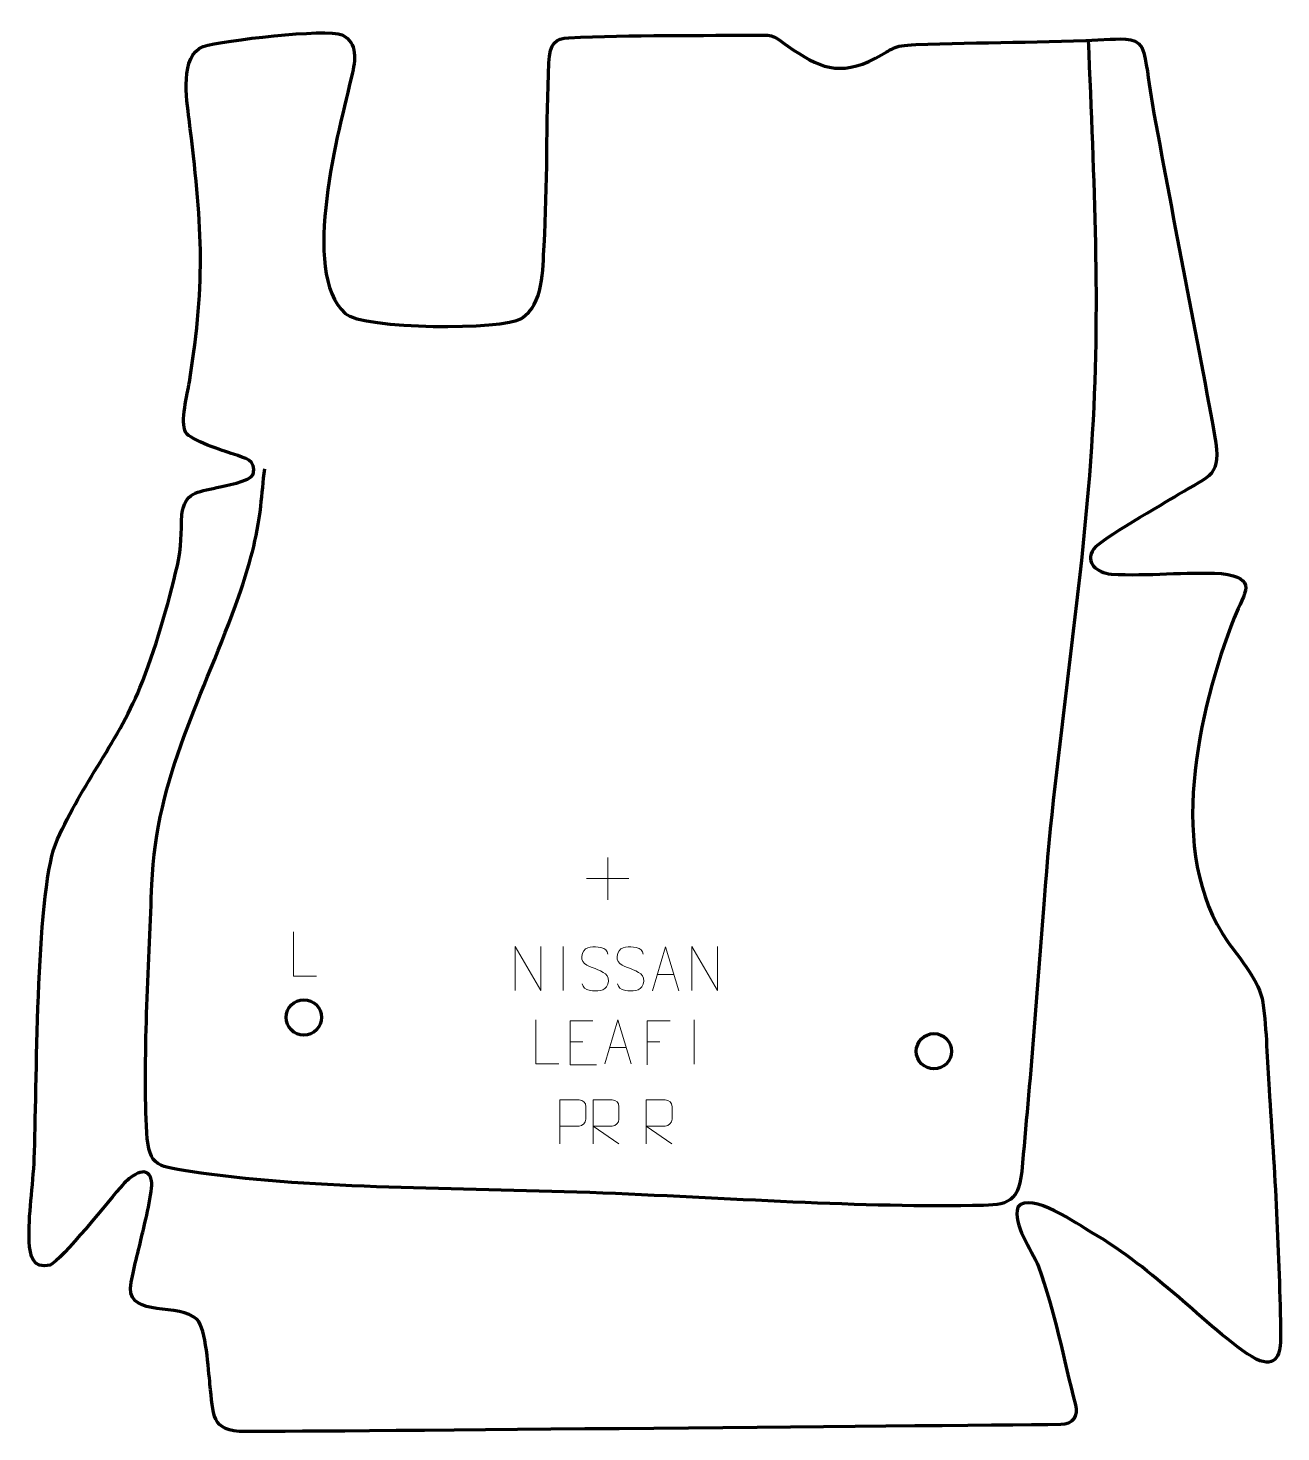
# Model space of a CAD drawing. Header units: millimetres. Extents: x 1039 to 1748, y 93 to 887.
import ezdxf

# ---------------------------------------------------------------- set-up
doc = ezdxf.new("R2010")
doc.units = ezdxf.units.MM
doc.header["$MEASUREMENT"] = 0
doc.layers.add('layer 2', color=7, linetype='Continuous')
doc.layers.add('layer 3', color=7, linetype='Continuous')

msp = doc.modelspace()

# ---------------------------------------------------------------- linework, layer by layer
at = {"layer": 'layer 2', "color": 142, "lineweight": 200}
for centre in [(1194.7107, 327.543), (1551.3026, 308.3603)]:
    msp.add_ellipse(centre, major_axis=(0, 10), ratio=1, dxfattribs=at)
at = {"layer": 'layer 2', "color": 142, "lineweight": 158}
msp.add_open_spline([(1638.6246, 880.599), (1641.6626, 799.8398), (1645.772, 731.2768), (1640.4241, 650.4666), (1640.4241, 650.4666), (1634.6847, 564.1446), (1619.9805, 479.9787), (1613.612, 394.045), (1613.612, 394.045), (1609.8217, 342.9934), (1605.7266, 291.3393), (1600.9493, 240.3831), (1600.9493, 240.3831), (1599.1073, 220.7357), (1590.7804, 221.3203), (1573.0744, 221.0238), (1573.0744, 221.0238), (1503.3251, 219.8556), (1427.6791, 225.9119), (1349.1577, 228.6269), (1349.1577, 228.6269), (1273.6159, 231.2389), (1195.1367, 230.2861), (1130.4155, 240.3684), (1130.4155, 240.3684), (1109.811, 243.5782), (1106.6423, 243.5867), (1105.602, 266.2063), (1105.602, 266.2063), (1103.7765, 305.9006), (1107.1226, 362.2581), (1108.6942, 402.7609), (1108.6942, 402.7609), (1111.0841, 464.3575), (1138.2821, 509.7101), (1157.9125, 565.9611), (1157.9125, 565.9611), (1163.9765, 583.6625), (1168.1498, 598.2182), (1170.3509, 616.9267), (1170.3509, 616.9267), (1171.1097, 623.9648), (1171.7244, 630.9972), (1172.5521, 638.0323)], degree=3, knots=[0, 0, 0, 0, 0.08333333, 0.08333333, 0.08333333, 0.08333333, 0.16666667, 0.16666667, 0.16666667, 0.16666667, 0.25, 0.25, 0.25, 0.25, 0.33333333, 0.33333333, 0.33333333, 0.33333333, 0.41666667, 0.41666667, 0.41666667, 0.41666667, 0.5, 0.5, 0.5, 0.5, 0.58333333, 0.58333333, 0.58333333, 0.58333333, 0.66666667, 0.66666667, 0.66666667, 0.66666667, 0.75, 0.75, 0.75, 0.75, 0.83333333, 0.83333333, 0.83333333, 0.83333333, 1, 1, 1, 1], dxfattribs=at)
at = {"layer": 'layer 2', "color": 250, "lineweight": 9}
for points in [[(1366.7204, 418.129), (1366.7204, 418.129), (1366.7204, 394.1511), (1366.7204, 394.1511)], [(1354.7315, 406.14), (1354.7315, 406.14), (1378.7094, 406.14), (1378.7094, 406.14)], [(1341.5279, 367.655), (1341.5279, 367.655), (1341.5279, 342.6809), (1341.5279, 342.6809)], [(1394.7745, 351.7667), (1394.7745, 351.7667), (1404.2702, 351.7667), (1404.2702, 351.7667)], [(1415.5105, 326.0863), (1415.5105, 326.0863), (1415.5105, 301.1122), (1415.5105, 301.1122)], [(1345.388, 313.7506), (1345.388, 313.7506), (1352.5561, 313.7506), (1352.5561, 313.7506)], [(1367.8082, 310.5233), (1367.8082, 310.5233), (1377.3039, 310.5233), (1377.3039, 310.5233)], [(1389.0735, 313.7506), (1389.0735, 313.7506), (1396.2416, 313.7506), (1396.2416, 313.7506)]]:
    msp.add_open_spline(points, degree=3, dxfattribs=at)
for points, knots in [([(1201.8695, 350.9635), (1201.8695, 350.9635), (1188.9204, 350.9635), (1188.9204, 350.9635), (1188.9204, 350.9635), (1188.9204, 350.9635), (1188.9204, 375.9171), (1188.9204, 375.9171)], [0, 0, 0, 0, 0.33333333, 0.33333333, 0.33333333, 0.33333333, 1, 1, 1, 1]), ([(1314.2005, 342.6912), (1314.2005, 342.6912), (1314.2005, 367.6447), (1314.2005, 367.6447), (1314.2005, 367.6447), (1314.2005, 367.6447), (1328.8553, 342.6912), (1328.8553, 342.6912), (1328.8553, 342.6912), (1328.8553, 342.6912), (1328.8553, 367.6447), (1328.8553, 367.6447)], [0, 0, 0, 0, 0.25, 0.25, 0.25, 0.25, 0.5, 0.5, 0.5, 0.5, 1, 1, 1, 1]), ([(1359.5279, 355.1679), (1355.2796, 356.6383), (1350.3715, 358.4341), (1352.3766, 363.9544), (1352.3766, 363.9544), (1353.8801, 368.0943), (1359.0937, 367.7058), (1362.6973, 367.1047), (1362.6973, 367.1047), (1365.5579, 366.6275), (1366.4226, 365.4143), (1366.7332, 363.3302)], [0, 0, 0, 0, 0.25, 0.25, 0.25, 0.25, 0.5, 0.5, 0.5, 0.5, 1, 1, 1, 1]), ([(1379.5279, 355.1679), (1375.2796, 356.6383), (1370.3715, 358.4341), (1372.3766, 363.9544), (1372.3766, 363.9544), (1373.8801, 368.0943), (1379.0937, 367.7058), (1382.6973, 367.1047), (1382.6973, 367.1047), (1385.5579, 366.6275), (1386.4226, 365.4143), (1386.7332, 363.3302)], [0, 0, 0, 0, 0.25, 0.25, 0.25, 0.25, 0.5, 0.5, 0.5, 0.5, 1, 1, 1, 1]), ([(1392.0519, 342.5173), (1392.0519, 342.5173), (1399.4229, 367.4708), (1399.4229, 367.4708), (1399.4229, 367.4708), (1399.4229, 367.4708), (1406.9928, 342.5173), (1406.9928, 342.5173)], [0, 0, 0, 0, 0.33333333, 0.33333333, 0.33333333, 0.33333333, 1, 1, 1, 1]), ([(1414.2005, 342.6912), (1414.2005, 342.6912), (1414.2005, 367.6447), (1414.2005, 367.6447), (1414.2005, 367.6447), (1414.2005, 367.6447), (1428.8553, 342.6912), (1428.8553, 342.6912), (1428.8553, 342.6912), (1428.8553, 342.6912), (1428.8553, 367.6447), (1428.8553, 367.6447)], [0, 0, 0, 0, 0.25, 0.25, 0.25, 0.25, 0.5, 0.5, 0.5, 0.5, 1, 1, 1, 1]), ([(1359.5279, 355.1678), (1363.5465, 353.5211), (1368.576, 351.6328), (1366.742, 346.2725), (1366.742, 346.2725), (1365.2822, 342.0061), (1360.3714, 342.2628), (1356.6453, 342.8175), (1356.6453, 342.8175), (1353.8953, 343.2273), (1352.6744, 344.4408), (1352.2964, 346.553)], [0, 0, 0, 0, 0.25, 0.25, 0.25, 0.25, 0.5, 0.5, 0.5, 0.5, 1, 1, 1, 1]), ([(1379.5279, 355.1678), (1383.5465, 353.5211), (1388.576, 351.6328), (1386.742, 346.2725), (1386.742, 346.2725), (1385.2822, 342.0061), (1380.3714, 342.2628), (1376.6453, 342.8175), (1376.6453, 342.8175), (1373.8953, 343.2273), (1372.6744, 344.4408), (1372.2964, 346.553)], [0, 0, 0, 0, 0.25, 0.25, 0.25, 0.25, 0.5, 0.5, 0.5, 0.5, 1, 1, 1, 1]), ([(1339.0306, 301.2738), (1339.0306, 301.2738), (1326.0815, 301.2738), (1326.0815, 301.2738), (1326.0815, 301.2738), (1326.0815, 301.2738), (1326.0815, 326.2274), (1326.0815, 326.2274)], [0, 0, 0, 0, 0.33333333, 0.33333333, 0.33333333, 0.33333333, 1, 1, 1, 1]), ([(1365.0856, 301.2739), (1365.0856, 301.2739), (1372.4566, 326.2274), (1372.4566, 326.2274), (1372.4566, 326.2274), (1372.4566, 326.2274), (1380.0265, 301.2739), (1380.0265, 301.2739)], [0, 0, 0, 0, 0.33333333, 0.33333333, 0.33333333, 0.33333333, 1, 1, 1, 1]), ([(1358.2619, 325.6303), (1358.2619, 325.6303), (1345.388, 325.6303), (1345.388, 325.6303), (1345.388, 325.6303), (1345.388, 325.6303), (1345.388, 300.6767), (1345.388, 300.6767), (1345.388, 300.6767), (1345.388, 300.6767), (1360.2538, 300.6767), (1360.2538, 300.6767)], [0, 0, 0, 0, 0.25, 0.25, 0.25, 0.25, 0.5, 0.5, 0.5, 0.5, 1, 1, 1, 1]), ([(1401.9475, 325.6303), (1401.9475, 325.6303), (1389.0735, 325.6303), (1389.0735, 325.6303), (1389.0735, 325.6303), (1389.0735, 325.6303), (1389.0735, 300.6767), (1389.0735, 300.6767)], [0, 0, 0, 0, 0.33333333, 0.33333333, 0.33333333, 0.33333333, 1, 1, 1, 1]), ([(1339.6338, 255.9304), (1339.6338, 255.9304), (1339.6338, 280.884), (1339.6338, 280.884), (1339.6338, 280.884), (1343.2288, 280.884), (1346.8241, 280.884), (1350.4195, 280.884), (1350.4195, 280.884), (1352.7447, 280.8461), (1354.3021, 279.356), (1354.2979, 276.9899), (1354.2979, 276.9899), (1354.2975, 274.9542), (1354.2975, 271.8949), (1354.2979, 269.8589), (1354.2979, 269.8589), (1354.2914, 267.9835), (1352.4792, 266.0416), (1350.4696, 266.0225), (1350.4696, 266.0225), (1350.4696, 266.0225), (1339.6338, 266.0225), (1339.6338, 266.0225)], [0, 0, 0, 0, 0.14285714, 0.14285714, 0.14285714, 0.14285714, 0.28571429, 0.28571429, 0.28571429, 0.28571429, 0.42857143, 0.42857143, 0.42857143, 0.42857143, 0.57142857, 0.57142857, 0.57142857, 0.57142857, 0.71428571, 0.71428571, 0.71428571, 0.71428571, 1, 1, 1, 1]), ([(1358.3865, 255.9343), (1358.3865, 255.9343), (1358.3865, 280.8878), (1358.3865, 280.8878), (1358.3865, 280.8878), (1361.9813, 280.8878), (1365.5768, 280.8878), (1369.172, 280.8878), (1369.172, 280.8878), (1371.4973, 280.8501), (1373.0546, 279.3601), (1373.0505, 276.9937), (1373.0505, 276.9937), (1373.0501, 274.9582), (1373.0501, 271.8988), (1373.0505, 269.8628), (1373.0505, 269.8628), (1373.044, 267.9873), (1371.2317, 266.0455), (1369.2222, 266.0264), (1369.2222, 266.0264), (1369.2222, 266.0264), (1358.3865, 266.0264), (1358.3865, 266.0264), (1358.3865, 266.0264), (1358.3865, 266.0264), (1373.0412, 255.9343), (1373.0412, 255.9343)], [0, 0, 0, 0, 0.125, 0.125, 0.125, 0.125, 0.25, 0.25, 0.25, 0.25, 0.375, 0.375, 0.375, 0.375, 0.5, 0.5, 0.5, 0.5, 0.625, 0.625, 0.625, 0.625, 0.75, 0.75, 0.75, 0.75, 1, 1, 1, 1]), ([(1388.3865, 255.9343), (1388.3865, 255.9343), (1388.3865, 280.8878), (1388.3865, 280.8878), (1388.3865, 280.8878), (1391.9813, 280.8878), (1395.5768, 280.8878), (1399.172, 280.8878), (1399.172, 280.8878), (1401.4973, 280.8501), (1403.0546, 279.3601), (1403.0505, 276.9937), (1403.0505, 276.9937), (1403.0501, 274.9582), (1403.0501, 271.8988), (1403.0505, 269.8628), (1403.0505, 269.8628), (1403.044, 267.9873), (1401.2317, 266.0455), (1399.2222, 266.0264), (1399.2222, 266.0264), (1399.2222, 266.0264), (1388.3865, 266.0264), (1388.3865, 266.0264), (1388.3865, 266.0264), (1388.3865, 266.0264), (1403.0412, 255.9343), (1403.0412, 255.9343)], [0, 0, 0, 0, 0.125, 0.125, 0.125, 0.125, 0.25, 0.25, 0.25, 0.25, 0.375, 0.375, 0.375, 0.375, 0.5, 0.5, 0.5, 0.5, 0.625, 0.625, 0.625, 0.625, 0.75, 0.75, 0.75, 0.75, 1, 1, 1, 1])]:
    msp.add_open_spline(points, degree=3, knots=knots, dxfattribs=at)
at = {"layer": 'layer 3', "color": 242, "lineweight": 158}
msp.add_open_spline([(1631.4183, 108.2449), (1624.4821, 134.4292), (1619.7018, 160.9996), (1610.447, 186.4704), (1610.447, 186.4704), (1606.5303, 196.4103), (1595.522, 210.1593), (1598.8158, 220.2164), (1598.8158, 220.2164), (1605.74, 229.4709), (1633.4401, 209.9572), (1640.4504, 205.8617), (1640.4504, 205.8617), (1660.195, 194.3268), (1672.7488, 183.496), (1689.963, 168.9196), (1689.963, 168.9196), (1702.0305, 158.7642), (1720.7109, 141.2039), (1733.6576, 134.088), (1733.6576, 134.088), (1745.3996, 128.7558), (1747.6396, 137.2998), (1747.4877, 147.0037), (1747.4877, 147.0037), (1746.7669, 193.0526), (1744.1779, 240.8494), (1740.9352, 286.8152), (1740.9352, 286.8152), (1739.7819, 302.7456), (1739.6102, 320.3981), (1737.4616, 335.9338), (1737.4616, 335.9338), (1735.5737, 348.0056), (1724.5924, 360.4823), (1717.6014, 370.3721), (1717.6014, 370.3721), (1682.1053, 420.5869), (1700.8966, 500.7066), (1721.1119, 553.744), (1721.1119, 553.744), (1727.3903, 568.4536), (1734.874, 575.9792), (1713.9553, 578.725), (1713.9553, 578.725), (1693.5277, 579.9676), (1672.5699, 577.187), (1651.5947, 578.4244), (1651.5947, 578.4244), (1643.696, 579.2548), (1636.3106, 584.6319), (1641.7206, 592.7247), (1641.7206, 592.7247), (1644.9735, 597.5905), (1681.5516, 618.5243), (1689.3469, 623.2249), (1689.3469, 623.2249), (1708.0658, 634.7149), (1714.1507, 633.462), (1710.1135, 656.9289), (1710.1135, 656.9289), (1698.6949, 719.6959), (1686.0161, 782.252), (1674.7346, 845.0933), (1674.7346, 845.0933), (1673.1012, 854.2592), (1672.1571, 864.7535), (1670.1221, 873.4716), (1670.1221, 873.4716), (1667.7829, 882.7156), (1659.0594, 881.4757), (1650.9304, 881.1464), (1650.9304, 881.1464), (1614.2903, 879.3024), (1577.6249, 879.5037), (1540.9531, 878.1489), (1540.9531, 878.1489), (1527.0901, 877.5892), (1528.7782, 875.8687), (1518.1399, 870.3816), (1518.1399, 870.3816), (1497.5136, 859.7427), (1486.2384, 865.2316), (1468.5955, 877.1992), (1468.5955, 877.1992), (1463.4602, 880.7009), (1461.2759, 883.593), (1455.2201, 883.5278), (1455.2201, 883.5278), (1419.7397, 883.1454), (1379.6281, 883.8234), (1344.6784, 882.0037), (1344.6784, 882.0037), (1337.2357, 881.6159), (1333.8612, 879.2106), (1333.3591, 867.8034), (1333.3591, 867.8034), (1331.8811, 833.319), (1332.6885, 798.7618), (1330.6546, 764.3181), (1330.6546, 764.3181), (1329.857, 750.8113), (1330.5227, 731.1999), (1317.815, 723.0783), (1317.815, 723.0783), (1307.5847, 716.54), (1228.1167, 716.876), (1218.0156, 725.9768), (1218.0156, 725.9768), (1192.3696, 749.0831), (1214.7343, 830.9073), (1221.8931, 860.7306), (1221.8931, 860.7306), (1223.7918, 869.0687), (1225.4414, 879.1427), (1216.4206, 883.5937), (1216.4206, 883.5937), (1206.7416, 887.4858), (1149.4157, 880.5451), (1137.6782, 877.1009), (1137.6782, 877.1009), (1124.4714, 871.9712), (1128.3959, 846.9782), (1129.7509, 835.9446), (1129.7509, 835.9446), (1136.911, 777.0459), (1139.5803, 746.4875), (1129.9306, 687.0748), (1129.9306, 687.0748), (1128.815, 680.3252), (1124.6628, 664.3103), (1127.7629, 658.8446), (1127.7629, 658.8446), (1130.5417, 653.9456), (1149.0448, 648.346), (1154.8809, 646.305), (1154.8809, 646.305), (1161.4525, 644.0068), (1167.8861, 643.2028), (1166.0937, 634.8565), (1166.0937, 634.8565), (1164.5825, 630.9613), (1149.1139, 628.2783), (1145.4146, 627.4192), (1145.4146, 627.4192), (1134.4315, 624.8689), (1127.1131, 624.7033), (1125.7468, 612.1367), (1125.7468, 612.1367), (1125.0604, 601.574), (1125.5451, 594.0743), (1123.1166, 583.2937), (1123.1166, 583.2937), (1118.1505, 561.2485), (1110.4136, 535.0373), (1101.9543, 514.123), (1101.9543, 514.123), (1088.6985, 481.8908), (1067.1635, 456.9444), (1054.1053, 425.4732), (1054.1053, 425.4732), (1043.0033, 395.4177), (1043.5551, 286.1803), (1042.1844, 247.7664), (1042.1844, 247.7664), (1041.4983, 232.5312), (1038.6494, 215.3346), (1039.3013, 200.5923), (1039.3013, 200.5923), (1039.7562, 192.4626), (1041.1853, 185.0379), (1051.0847, 187.401), (1051.0847, 187.401), (1057.3094, 189.7403), (1085.4729, 225.2221), (1092.1909, 232.8603), (1092.1909, 232.8603), (1095.8067, 236.7857), (1105.9631, 245.2028), (1108.3941, 235.7035), (1108.3941, 235.7035), (1108.3941, 235.7035), (1108.4959, 235.1287), (1108.4959, 235.1287), (1108.4959, 235.1287), (1109.4336, 229.8313), (1104.6461, 210.6148), (1103.3004, 204.8006), (1103.3004, 204.8006), (1101.2819, 196.0798), (1098.0554, 184.5456), (1096.781, 175.9555), (1096.781, 175.9555), (1096.781, 175.9555), (1096.6328, 174.2923), (1096.6328, 174.2923), (1096.6328, 174.2923), (1095.9209, 157.8477), (1124.706, 166.1778), (1134.2659, 156.5169), (1134.2659, 156.5169), (1139.4105, 151.318), (1140.7173, 127.9272), (1141.5863, 119.9649), (1141.5863, 119.9649), (1143.8083, 102.6482), (1141.2914, 93.3132), (1161.8566, 93.1102), (1161.8566, 93.1102), (1180.475, 92.9264), (1552.7803, 96.3996), (1623.1035, 97.0586), (1623.1035, 97.0586), (1629.7699, 97.1211), (1633.0953, 101.9135), (1631.4183, 108.2449)], degree=3, knots=[0, 0, 0, 0, 0.01818182, 0.01818182, 0.01818182, 0.01818182, 0.03636364, 0.03636364, 0.03636364, 0.03636364, 0.05454545, 0.05454545, 0.05454545, 0.05454545, 0.07272727, 0.07272727, 0.07272727, 0.07272727, 0.09090909, 0.09090909, 0.09090909, 0.09090909, 0.10909091, 0.10909091, 0.10909091, 0.10909091, 0.12727273, 0.12727273, 0.12727273, 0.12727273, 0.14545455, 0.14545455, 0.14545455, 0.14545455, 0.16363636, 0.16363636, 0.16363636, 0.16363636, 0.18181818, 0.18181818, 0.18181818, 0.18181818, 0.2, 0.2, 0.2, 0.2, 0.21818182, 0.21818182, 0.21818182, 0.21818182, 0.23636364, 0.23636364, 0.23636364, 0.23636364, 0.25454545, 0.25454545, 0.25454545, 0.25454545, 0.27272727, 0.27272727, 0.27272727, 0.27272727, 0.29090909, 0.29090909, 0.29090909, 0.29090909, 0.30909091, 0.30909091, 0.30909091, 0.30909091, 0.32727273, 0.32727273, 0.32727273, 0.32727273, 0.34545455, 0.34545455, 0.34545455, 0.34545455, 0.36363636, 0.36363636, 0.36363636, 0.36363636, 0.38181818, 0.38181818, 0.38181818, 0.38181818, 0.4, 0.4, 0.4, 0.4, 0.41818182, 0.41818182, 0.41818182, 0.41818182, 0.43636364, 0.43636364, 0.43636364, 0.43636364, 0.45454545, 0.45454545, 0.45454545, 0.45454545, 0.47272727, 0.47272727, 0.47272727, 0.47272727, 0.49090909, 0.49090909, 0.49090909, 0.49090909, 0.50909091, 0.50909091, 0.50909091, 0.50909091, 0.52727273, 0.52727273, 0.52727273, 0.52727273, 0.54545455, 0.54545455, 0.54545455, 0.54545455, 0.56363636, 0.56363636, 0.56363636, 0.56363636, 0.58181818, 0.58181818, 0.58181818, 0.58181818, 0.6, 0.6, 0.6, 0.6, 0.61818182, 0.61818182, 0.61818182, 0.61818182, 0.63636364, 0.63636364, 0.63636364, 0.63636364, 0.65454545, 0.65454545, 0.65454545, 0.65454545, 0.67272727, 0.67272727, 0.67272727, 0.67272727, 0.69090909, 0.69090909, 0.69090909, 0.69090909, 0.70909091, 0.70909091, 0.70909091, 0.70909091, 0.72727273, 0.72727273, 0.72727273, 0.72727273, 0.74545455, 0.74545455, 0.74545455, 0.74545455, 0.76363636, 0.76363636, 0.76363636, 0.76363636, 0.78181818, 0.78181818, 0.78181818, 0.78181818, 0.8, 0.8, 0.8, 0.8, 0.81818182, 0.81818182, 0.81818182, 0.81818182, 0.83636364, 0.83636364, 0.83636364, 0.83636364, 0.85454545, 0.85454545, 0.85454545, 0.85454545, 0.87272727, 0.87272727, 0.87272727, 0.87272727, 0.89090909, 0.89090909, 0.89090909, 0.89090909, 0.90909091, 0.90909091, 0.90909091, 0.90909091, 0.92727273, 0.92727273, 0.92727273, 0.92727273, 0.94545455, 0.94545455, 0.94545455, 0.94545455, 0.96363636, 0.96363636, 0.96363636, 0.96363636, 1, 1, 1, 1], dxfattribs=at)

doc.saveas('drawing.dxf')
